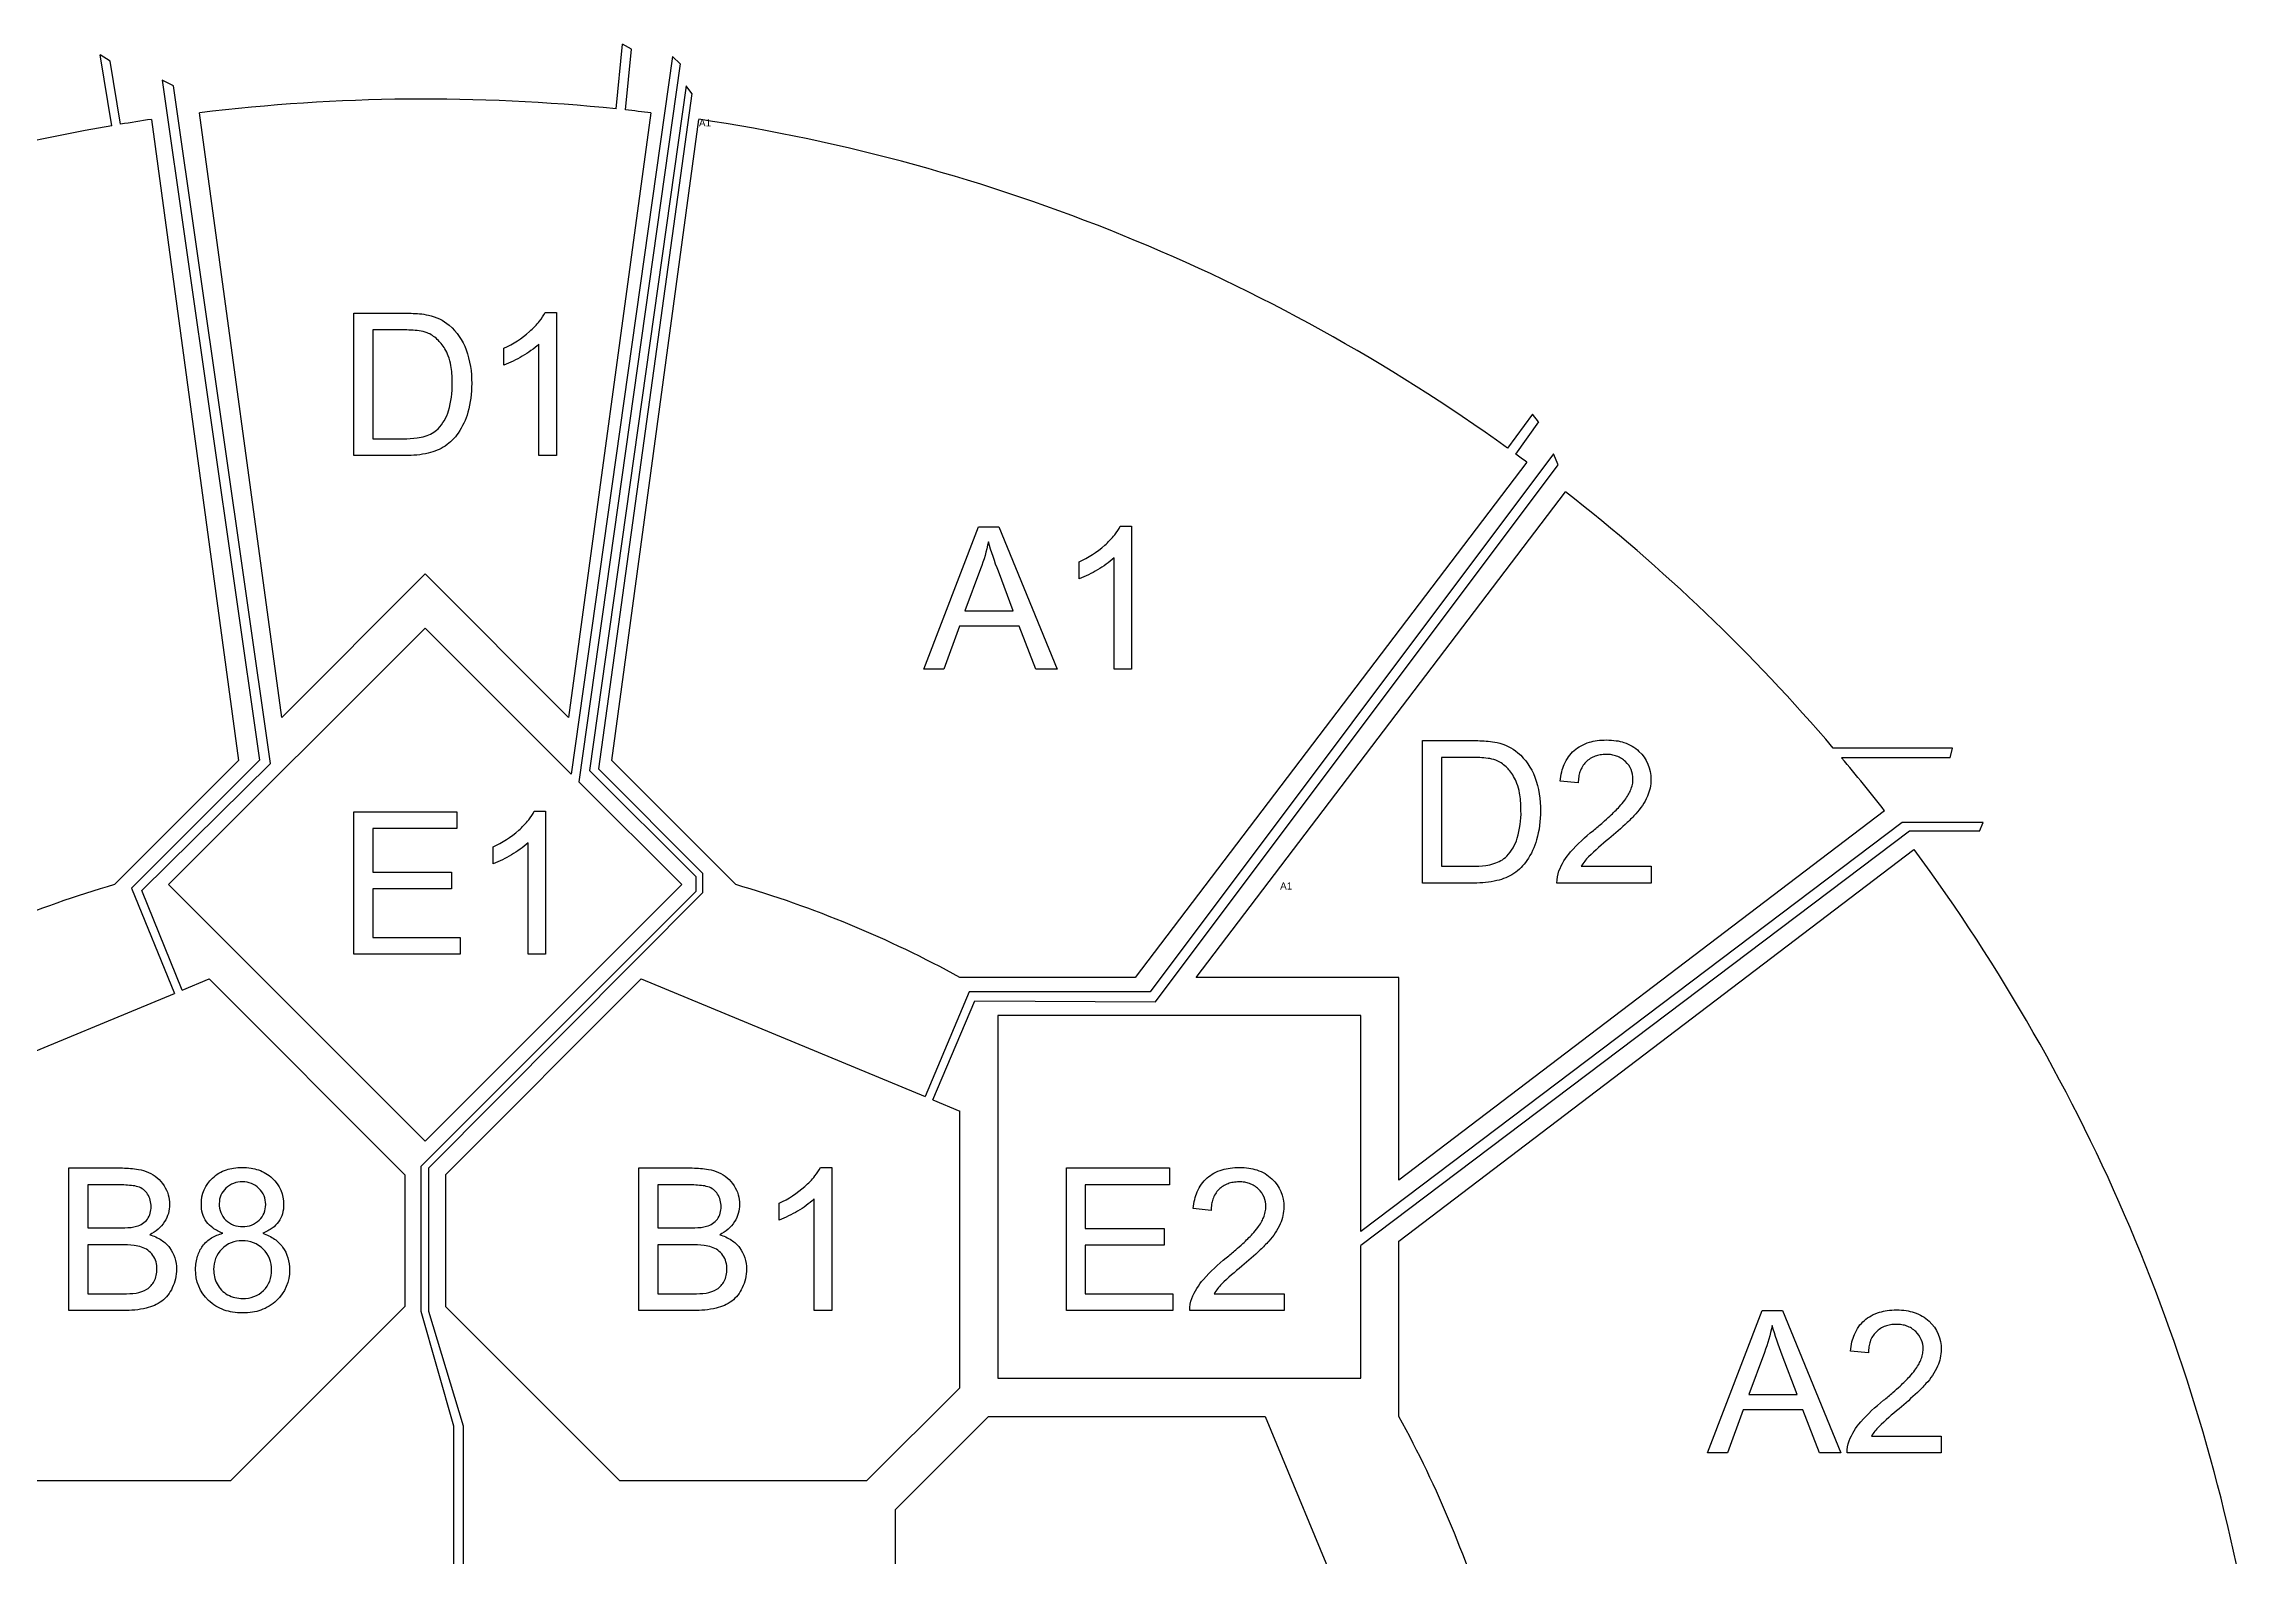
# Model space of a CAD drawing. Header units: millimetres. Extents: x -360 to 264, y -266 to 268.
# Drawn here: x -53.5 to 256.4, y 55.3 to 267.7 of the extents above; entities that cross this region are included whole.
import ezdxf

# ---------------------------------------------------------------- set-up
doc = ezdxf.new("R2010")
doc.units = ezdxf.units.MM
doc.layers.add('letters', color=7, linetype='Continuous', lineweight=25)
doc.layers.add('maimai_touch v53_Sketch1', color=7, linetype='Continuous')
doc.styles.add('textstyle3', font='arial.ttf')

msp = doc.modelspace()

# ---------------------------------------------------------------- linework, layer by layer
at = {"layer": 'letters', "flags": 128}
for points in [[(-10, 209.92), (-10, 229.92), (-3.11, 229.92, -0.020074), (-0.79, 229.82, -0.037253), (0.45, 229.63, -0.122267), (3.38, 228.2, -0.129875), (5.75, 224.78, -0.090537), (6.53, 220.03, -0.073284), (6, 215.99, -0.082637), (4.64, 213.08, -0.08939), (2.82, 211.26, -0.087885), (0.43, 210.26, -0.059487), (-2.78, 209.92)], [(18.42, 209.92), (15.97, 209.92), (15.97, 225.57, -0.056837), (13.64, 223.87, -0.043748), (11.05, 222.61), (11.05, 224.98, 0.072848), (14.66, 227.33, 0.039219), (16.07, 228.8, 0.056357), (16.84, 230), (18.42, 230)], [(-7.35, 212.28), (-3.08, 212.28, 0.029541), (-1.12, 212.39, 0.04958), (0.02, 212.65, 0.118299), (1.81, 213.68, 0.117505), (3.28, 216.21, 0.079086), (3.81, 220.07, 0.020126), (3.75, 221.45, 0.024902), (3.61, 222.55, 0.040288), (3.24, 223.91, 0.051939), (2.78, 224.89, 0.031078), (2.25, 225.65, 0.03618), (1.71, 226.23, 0.046087), (1.01, 226.78, 0.049551), (0.27, 227.15, 0.062134), (-0.82, 227.42, 0.029748), (-3.15, 227.56), (-7.35, 227.56)], [(99.15, 179.92), (96.69, 179.92), (96.69, 195.57, -0.056837), (94.37, 193.87, -0.043748), (91.78, 192.61), (91.78, 194.98, 0.072848), (95.38, 197.33, 0.039219), (96.79, 198.8, 0.056357), (97.56, 200), (99.15, 200)], [(75.77, 188.13), (82.55, 188.13), (80.46, 193.67, -0.020028), (79.05, 197.82, -0.038979), (77.97, 194)], [(140, 149.92), (140, 169.92), (146.89, 169.92, -0.020074), (149.21, 169.82, -0.037253), (150.45, 169.63, -0.122267), (153.38, 168.2, -0.129875), (155.75, 164.78, -0.090537), (156.53, 160.03, -0.073284), (156, 155.99, -0.082637), (154.64, 153.08, -0.08939), (152.82, 151.26, -0.087885), (150.43, 150.26, -0.059487), (147.22, 149.92)], [(142.65, 152.28), (146.92, 152.28, 0.029541), (148.88, 152.39, 0.04958), (150.02, 152.65, 0.118299), (151.81, 153.68, 0.117505), (153.28, 156.21, 0.079086), (153.81, 160.07, 0.020126), (153.75, 161.45, 0.024902), (153.61, 162.55, 0.040288), (153.24, 163.91, 0.051939), (152.78, 164.89, 0.031078), (152.25, 165.65, 0.03618), (151.71, 166.23, 0.046087), (151.01, 166.78, 0.049551), (150.27, 167.15, 0.062134), (149.18, 167.42, 0.029748), (146.85, 167.56), (142.65, 167.56)], [(172.08, 152.28), (172.08, 149.92), (158.86, 149.92, -0.100524), (159.14, 151.62, -0.086918), (160.76, 154.28, -0.043664), (163.97, 157.31, 0.0066), (165.3, 158.43, 0.00853), (166.29, 159.32, 0.017724), (167.65, 160.67, 0.029904), (168.38, 161.55, 0.026751), (168.86, 162.29, 0.032234), (169.19, 162.94, 0.046016), (169.45, 163.76, 0.053335), (169.53, 164.5, 0.212985), (168.48, 166.96, 0.053889), (167.9, 167.42, 0.05357), (167.22, 167.74, 0.045034), (166.55, 167.91, 0.03901), (165.76, 167.97, 0.03933), (164.92, 167.9, 0.045909), (164.23, 167.72, 0.055319), (163.53, 167.38, 0.055958), (162.92, 166.9, 0.059076), (162.44, 166.29, 0.056126), (162.09, 165.54, 0.043231), (161.91, 164.83, 0.036274), (161.85, 163.96), (159.32, 164.22, -0.035343), (159.53, 165.52, -0.042122), (159.88, 166.57, -0.05472), (160.49, 167.65, -0.058083), (161.27, 168.52, -0.05547), (162.24, 169.19, -0.051652), (163.41, 169.68, -0.039427), (164.5, 169.91, -0.033294), (165.82, 170, -0.035955), (167.16, 169.9, -0.042618), (168.26, 169.65, -0.054448), (169.41, 169.13, -0.057237), (170.37, 168.4, -0.21445), (172.05, 164.45, -0.101473), (171.56, 162.09, -0.080664), (169.93, 159.65, -0.023876), (168.73, 158.42, -0.011802), (166.14, 156.13, 0.022217), (163.3, 153.61, 0.052359), (162.27, 152.28)], [(16.9, 139.92), (14.44, 139.92), (14.44, 155.57, -0.056837), (12.11, 153.87, -0.043748), (9.53, 152.61), (9.53, 154.98, 0.072848), (13.13, 157.33, 0.039219), (14.54, 158.8, 0.056357), (15.31, 160), (16.9, 160)], [(-50, 89.92), (-50, 109.92), (-42.5, 109.92, -0.040934), (-40.24, 109.73, -0.062466), (-38.82, 109.31, -0.155055), (-36.65, 107.44, -0.142579), (-35.87, 104.8, -0.141304), (-36.56, 102.39, -0.143013), (-38.66, 100.56, -0.072978), (-37.01, 99.8, -0.086185), (-35.87, 98.74, -0.168329), (-34.9, 95.72, -0.116197), (-35.49, 93.1, -0.118811), (-36.96, 91.24, -0.099101), (-39.15, 90.25, -0.06112), (-42.37, 89.92)], [(-28.41, 100.76, -0.065853), (-29.81, 101.5, -0.084976), (-30.68, 102.36, -0.159017), (-31.41, 104.84, -0.21499), (-29.84, 108.51, -0.055571), (-28.95, 109.19, -0.053862), (-27.9, 109.67, -0.043349), (-26.89, 109.91, -0.037025), (-25.67, 110, -0.037908), (-24.44, 109.91, -0.044171), (-23.4, 109.65, -0.053628), (-22.35, 109.17, -0.054779), (-21.45, 108.48, -0.214186), (-19.86, 104.77, -0.15889), (-20.59, 102.35, -0.083272), (-21.45, 101.49, -0.065649), (-22.8, 100.76, -0.072524), (-21.13, 99.93, -0.085839), (-20, 98.83, -0.160701), (-19.04, 95.63, -0.212724), (-20.85, 91.32, -0.054709), (-21.88, 90.53, -0.053938), (-23.07, 89.97, -0.044631), (-24.23, 89.68, -0.038439), (-25.63, 89.58, -0.038754), (-27.03, 89.69, -0.044997), (-28.2, 89.98, -0.053892), (-29.38, 90.54, -0.05456), (-30.4, 91.33, -0.212102), (-32.22, 95.7, -0.073619), (-31.94, 97.56, -0.087821), (-31.23, 98.97, -0.047028), (-30.66, 99.59, -0.046221), (-29.97, 100.11, -0.039561), (-29.26, 100.48, -0.035037)], [(30, 89.92), (30, 109.92), (37.5, 109.92, -0.040934), (39.76, 109.73, -0.062466), (41.18, 109.31, -0.155055), (43.35, 107.44, -0.142579), (44.13, 104.8, -0.141304), (43.44, 102.39, -0.143013), (41.34, 100.56, -0.072978), (42.99, 99.8, -0.086185), (44.13, 98.74, -0.168329), (45.1, 95.72, -0.116197), (44.51, 93.1, -0.118811), (43.04, 91.24, -0.099101), (40.85, 90.25, -0.06112), (37.63, 89.92)], [(57.06, 89.92), (54.6, 89.92), (54.6, 105.57, -0.056837), (52.28, 103.87, -0.043748), (49.69, 102.61), (49.69, 104.98, 0.072848), (53.29, 107.33, 0.039219), (54.71, 108.8, 0.056357), (55.48, 110), (57.06, 110)], [(120.55, 92.28), (120.55, 89.92), (107.33, 89.92, -0.100524), (107.62, 91.62, -0.086918), (109.24, 94.28, -0.043664), (112.45, 97.31, 0.0066), (113.77, 98.43, 0.00853), (114.77, 99.32, 0.017724), (116.13, 100.67, 0.029904), (116.85, 101.55, 0.026751), (117.34, 102.29, 0.032234), (117.66, 102.94, 0.046016), (117.92, 103.76, 0.053335), (118, 104.5, 0.212985), (116.96, 106.96, 0.053889), (116.37, 107.42, 0.05357), (115.7, 107.74, 0.045034), (115.03, 107.91, 0.03901), (114.24, 107.97, 0.03933), (113.4, 107.9, 0.045909), (112.7, 107.72, 0.055319), (112, 107.38, 0.055958), (111.4, 106.9, 0.059076), (110.91, 106.29, 0.056126), (110.56, 105.54, 0.043231), (110.39, 104.83, 0.036274), (110.32, 103.96), (107.8, 104.22, -0.035343), (108.01, 105.52, -0.042122), (108.35, 106.57, -0.05472), (108.96, 107.65, -0.058083), (109.75, 108.52, -0.05547), (110.71, 109.19, -0.051652), (111.88, 109.68, -0.039427), (112.97, 109.91, -0.033294), (114.29, 110, -0.035955), (115.63, 109.9, -0.042618), (116.73, 109.65, -0.054448), (117.89, 109.13, -0.057237), (118.85, 108.4, -0.21445), (120.52, 104.45, -0.101473), (120.03, 102.09, -0.080664), (118.4, 99.65, -0.023876), (117.21, 98.42, -0.011802), (114.62, 96.13, 0.022217), (111.78, 93.61, 0.052359), (110.74, 92.28)], [(-47.35, 101.51), (-43.03, 101.51, 0.022913), (-41.28, 101.59, 0.050818), (-40.5, 101.75, 0.166525), (-38.98, 102.74, 0.162771), (-38.47, 104.49, 0.144165), (-38.95, 106.24, 0.18321), (-40.31, 107.28, 0.053511), (-41.22, 107.46, 0.022922), (-43.36, 107.56), (-47.35, 107.56)], [(-28.9, 104.92, 0.208866), (-27.99, 102.61, 0.204193), (-25.61, 101.71, 0.204389), (-23.29, 102.6, 0.209315), (-22.38, 104.79, 0.209226), (-23.32, 107.06, 0.204807), (-25.64, 107.98, 0.202454), (-27.97, 107.08, 0.211452)], [(32.65, 101.51), (36.97, 101.51, 0.022913), (38.72, 101.59, 0.050818), (39.5, 101.75, 0.166525), (41.02, 102.74, 0.162771), (41.53, 104.49, 0.144165), (41.05, 106.24, 0.18321), (39.69, 107.28, 0.053511), (38.78, 107.46, 0.022922), (36.64, 107.56), (32.65, 107.56)], [(-29.69, 95.69, 0.119445), (-29.2, 93.66, 0.154613), (-27.72, 92.14, 0.128141), (-25.6, 91.6, 0.205018), (-22.69, 92.73, 0.208577), (-21.55, 95.61, 0.209459), (-22.73, 98.54, 0.204342), (-25.68, 99.7, 0.207768), (-28.55, 98.55, 0.206067)], [(-47.35, 92.28), (-42.37, 92.28, 0.039395), (-40.57, 92.37, 0.094848), (-39.05, 92.92, 0.131837), (-38.04, 94.03, 0.126312), (-37.64, 95.72, 0.156179), (-38.21, 97.66, 0.167295), (-39.8, 98.82, 0.051042), (-40.84, 99.05, 0.028439), (-42.73, 99.15), (-47.35, 99.15)], [(32.65, 92.28), (37.63, 92.28, 0.039395), (39.43, 92.37, 0.094848), (40.95, 92.92, 0.131837), (41.96, 94.03, 0.126312), (42.36, 95.72, 0.156179), (41.79, 97.66, 0.167295), (40.2, 98.82, 0.051042), (39.16, 99.05, 0.028439), (37.27, 99.15), (32.65, 99.15)], [(212.8, 72.28), (212.8, 69.92), (199.58, 69.92, -0.100524), (199.87, 71.62, -0.086918), (201.49, 74.28, -0.043664), (204.7, 77.31, 0.0066), (206.02, 78.43, 0.00853), (207.02, 79.32, 0.017724), (208.38, 80.67, 0.029904), (209.11, 81.55, 0.026751), (209.59, 82.29, 0.032234), (209.91, 82.94, 0.046016), (210.17, 83.76, 0.053335), (210.25, 84.5, 0.212985), (209.21, 86.96, 0.053889), (208.62, 87.42, 0.05357), (207.95, 87.74, 0.045034), (207.28, 87.91, 0.03901), (206.49, 87.97, 0.03933), (205.65, 87.9, 0.045909), (204.95, 87.72, 0.055319), (204.25, 87.38, 0.055958), (203.65, 86.9, 0.059076), (203.16, 86.29, 0.056126), (202.81, 85.54, 0.043231), (202.64, 84.83, 0.036274), (202.57, 83.96), (200.05, 84.22, -0.035343), (200.26, 85.52, -0.042122), (200.61, 86.57, -0.05472), (201.21, 87.65, -0.058083), (202, 88.52, -0.05547), (202.96, 89.19, -0.051652), (204.13, 89.68, -0.039427), (205.22, 89.91, -0.033294), (206.54, 90, -0.035955), (207.88, 89.9, -0.042618), (208.99, 89.65, -0.054448), (210.14, 89.13, -0.057237), (211.1, 88.4, -0.21445), (212.78, 84.45, -0.101473), (212.28, 82.09, -0.080664), (210.65, 79.65, -0.023876), (209.46, 78.42, -0.011802), (206.87, 76.13, 0.022217), (204.03, 73.61, 0.052359), (202.99, 72.28)], [(185.77, 78.13), (192.55, 78.13), (190.46, 83.67, -0.020028), (189.05, 87.82, -0.038979), (187.97, 84)]]:
    msp.add_lwpolyline(points, format="xyb", close=True, dxfattribs=at)
for points in [[(70, 179.92), (77.68, 199.92), (80.53, 199.92), (88.72, 179.92), (85.7, 179.92), (83.37, 185.98), (75.01, 185.98), (72.81, 179.92)], [(-10, 139.92), (-10, 159.92), (4.46, 159.92), (4.46, 157.56), (-7.35, 157.56), (-7.35, 151.43), (3.71, 151.43), (3.71, 149.09), (-7.35, 149.09), (-7.35, 142.28), (4.92, 142.28), (4.92, 139.92)], [(90, 89.92), (90, 109.92), (104.46, 109.92), (104.46, 107.56), (92.65, 107.56), (92.65, 101.43), (103.71, 101.43), (103.71, 99.09), (92.65, 99.09), (92.65, 92.28), (104.92, 92.28), (104.92, 89.92)], [(180, 69.92), (187.68, 89.92), (190.53, 89.92), (198.72, 69.92), (195.7, 69.92), (193.37, 75.98), (185.01, 75.98), (182.81, 69.92)]]:
    msp.add_lwpolyline(points, close=True, dxfattribs=at)
at = {"layer": 'maimai_touch v53_Sketch1'}
for p, q in [((26.82, 258.58), (27.71, 267.67)), ((28.95, 266.95), (27.71, 267.67)), ((28.11, 258.44), (28.95, 266.95)), ((-43.96, 256.22), (-45.59, 266.15)), ((-44.21, 265.26), (-45.59, 266.15)), ((-42.76, 256.42), (-44.21, 265.26)), ((34.7, 265.91), (20.51, 165.2)), ((35.79, 264.9), (21.59, 164.12)), ((35.79, 264.9), (34.7, 265.91)), ((-36.91, 262.63), (-23.25, 167.17)), ((-35.33, 261.8), (-36.91, 262.63)), ((-21.72, 166.69), (-35.33, 261.8)), ((36.62, 261.8), (23.07, 165.71)), ((37.43, 260.72), (24.33, 165.93)), ((37.43, 260.72), (36.62, 261.8)), ((-20.13, 173.17), (-31.68, 258.03)), ((31.68, 258.03), (20.13, 173.17)), ((-38.42, 257.11), (-26.18, 167.12)), ((26.18, 167.12), (38.43, 257.11)), ((155.44, 215.74), (151.93, 210.94)), ((156.27, 214.64), (153.05, 210.13)), ((156.27, 214.64), (155.44, 215.74)), ((154.63, 208.97), (99.66, 136.68)), ((158.36, 210.14), (101.76, 134.65)), ((102.5, 133.23), (159.04, 208.64)), ((159.04, 208.64), (158.36, 210.14)), ((108.21, 136.68), (160.05, 204.85)), ((0, 193.3), (-20.13, 173.17)), ((20.13, 173.17), (0, 193.3)), ((0, 185.71), (-36.01, 149.71)), ((20.51, 165.2), (0, 185.71)), ((214.36, 168.87), (197.64, 168.87)), ((214.07, 167.49), (198.81, 167.49)), ((214.07, 167.49), (214.36, 168.87)), ((-26.18, 167.12), (-43.59, 149.71)), ((-23.25, 167.17), (-41.21, 149.21)), ((-39.75, 148.87), (-21.72, 166.69)), ((37.97, 150.82), (23.07, 165.71)), ((38.94, 151.31), (24.33, 165.93)), ((43.59, 149.71), (26.18, 167.12)), ((36.01, 149.71), (21.59, 164.12)), ((207.31, 158.43), (131.32, 101.03)), ((204.85, 160.05), (136.68, 108.21)), ((218.67, 158.43), (207.31, 158.43)), ((218.17, 157.21), (218.67, 158.43)), ((208.33, 157.21), (131.32, 99.04)), ((218.17, 157.21), (208.33, 157.21)), ((136.68, 99.66), (208.97, 154.63)), ((-41.21, 149.21), (-35.2, 134.43)), ((-34.11, 134.88), (-39.75, 148.87)), ((-36.01, 149.71), (0, 113.7)), ((0, 113.7), (36.01, 149.71)), ((37.97, 150.82), (37.97, 148.71)), ((38.94, 151.31), (38.94, 148.55)), ((-0.54, 110.2), (37.97, 148.71)), ((0.54, 109.92), (38.94, 148.55)), ((-34.11, 134.88), (-30.32, 136.45)), ((-2.85, 108.98), (-30.32, 136.45)), ((2.85, 108.98), (30.32, 136.45)), ((30.32, 136.45), (70.16, 119.94)), ((99.66, 136.68), (75.04, 136.68)), ((136.68, 136.68), (108.21, 136.68)), ((136.68, 108.21), (136.68, 136.68)), ((-75.04, 117.92), (-35.2, 134.43)), ((76.36, 134.65), (70.16, 119.94)), ((71.25, 119.49), (77.15, 133.38)), ((101.76, 134.65), (76.36, 134.65)), ((77.15, 133.38), (102.5, 133.23)), ((131.32, 131.32), (80.4, 131.32)), ((80.4, 131.32), (80.4, 80.4)), ((131.32, 101.03), (131.32, 131.32)), ((71.25, 119.49), (75.04, 117.92)), ((75.04, 79.08), (75.04, 117.92)), ((-2.85, 108.98), (-2.85, 90.49)), ((-0.54, 89.78), (-0.54, 110.2)), ((0.54, 89.78), (0.54, 109.92)), ((2.85, 108.98), (2.85, 90.49)), ((136.68, 75.04), (136.68, 99.66)), ((131.32, 80.4), (131.32, 99.04)), ((-2.85, 90.49), (-27.34, 66)), ((27.34, 66), (2.85, 90.49)), ((4.02, 73.7), (-0.54, 89.78)), ((5.36, 73.7), (0.54, 89.78)), ((75.04, 79.08), (61.96, 66)), ((80.4, 80.4), (131.32, 80.4)), ((79.08, 75.04), (66, 61.97)), ((79.08, 75.04), (117.92, 75.03)), ((117.92, 75.03), (134.42, 35.2)), ((4.02, 49.4), (4.02, 73.7)), ((5.36, 49.4), (5.36, 73.7)), ((-27.34, 66), (-61.96, 66)), ((61.96, 66), (27.34, 66)), ((66, 27.34), (66, 61.97))]:
    msp.add_line(p, q, dxfattribs=at)
for centre, radius, start, end in [((0, 0), 259.96, 84.0784, 97), ((0, 0), 259.96, 83, 83.7916), ((0, 0), 259.96, 99.7359, 126.4998), ((0, 0), 259.96, 98.5, 99.4676), ((0, 0.01), 259.96, 54.236, 81.4991), ((0, 0.01), 259.96, 53.4992, 53.9314), ((0, 0), 259.96, 40.5117, 52), ((0, 0), 259.96, 38, 40.1131), ((0, 0), 259.96, 9.5071, 36.4998), ((0, 0), 155.92, 106.2322, 118.7669), ((0, 0), 155.92, 61.2322, 73.7669), ((0, 0), 155.92, 16.2322, 28.7669)]:
    msp.add_arc(centre, radius, start, end, dxfattribs=at)

# ---------------------------------------------------------------- texts
at = {"layer": 'letters', "insert": (38.43, 257.11), "char_height": 1, "attachment_point": 1, "style": 'textstyle3'}
msp.add_mtext('A1', dxfattribs=at)
at = {"layer": 'maimai_touch v53_Sketch1', "insert": (120, 150), "char_height": 1, "attachment_point": 1, "style": 'textstyle3'}
msp.add_mtext('A1', dxfattribs=at)

doc.saveas('drawing.dxf')
